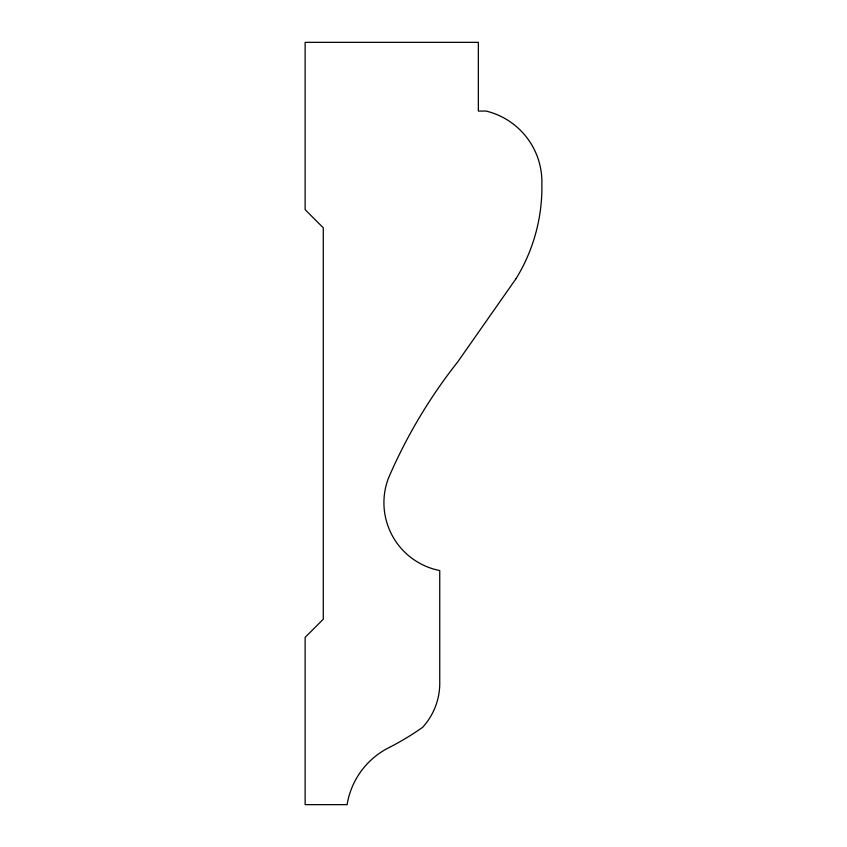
<?xml version="1.0" encoding="UTF-8"?>
<svg xmlns="http://www.w3.org/2000/svg" width="847" height="847" viewBox="0 0 847 847"><rect width="100%" height="100%" fill="white"/><g stroke="black" fill="none" stroke-linecap="round" stroke-linejoin="round"><path stroke-width="1.27" d="M516.119 278.547L457.761 361.849A515.685 515.685 0 0 0 388.244 478.661A69.147 69.147 0 0 0 439.741 570.56L439.741 681.433A65.378 65.378 0 0 1 422.568 727.372A272.427 272.427 0 0 1 388.244 747.986A77.808 77.808 0 0 0 347.111 804.65L305.132 804.65L305.132 637.346L323.279 619.199L323.279 227.801L305.132 209.654L305.132 42.35L478.354 42.35L478.354 111.063L486.083 111.063A72.969 72.969 0 0 1 541.868 184.064A174.482 174.482 0 0 1 516.119 278.547"/></g></svg>
